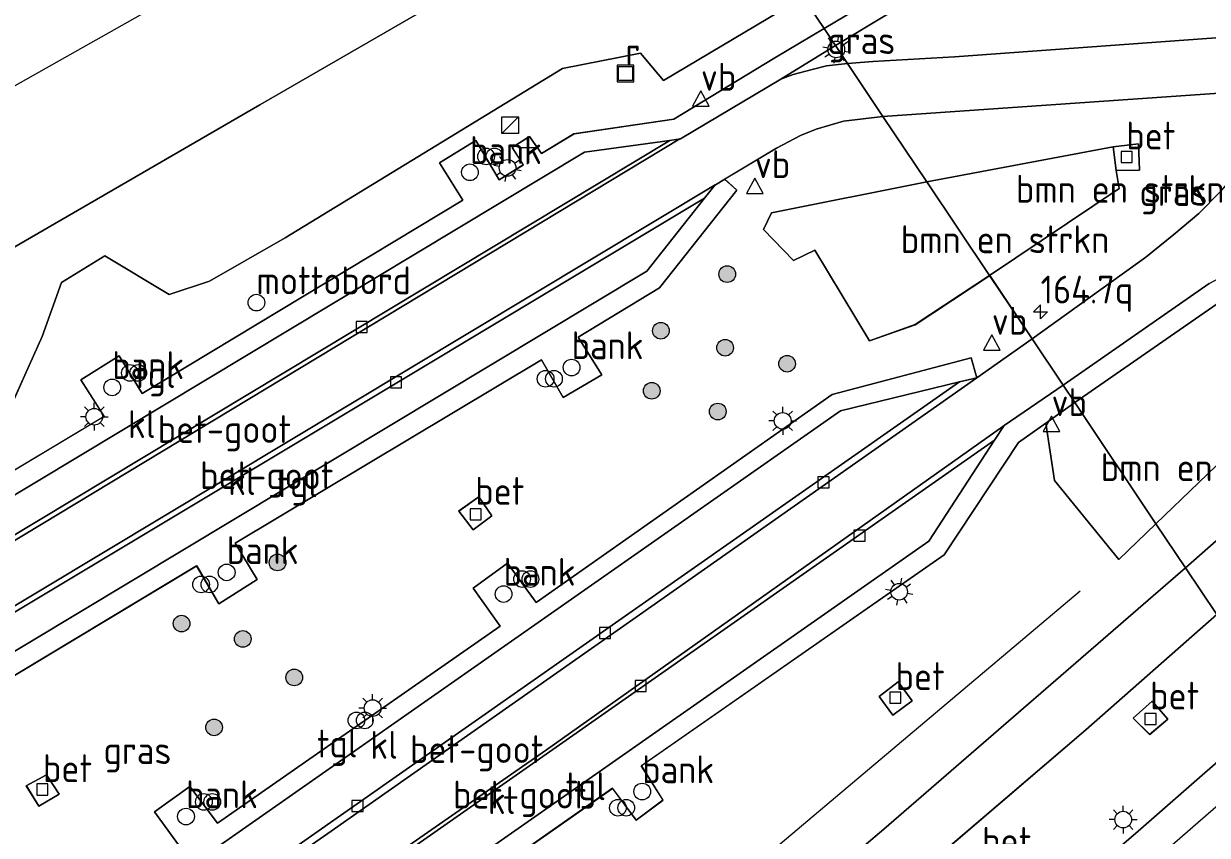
# Model space of a CAD drawing. Extents: x 253736 to 255979, y 477184 to 479215.
# Drawn here: x 255364 to 255470.4, y 478485.2 to 478558.1 of the extents above; entities that cross this region are included whole.
import ezdxf
from ezdxf.enums import TextEntityAlignment as Align

# ---------------------------------------------------------------- set-up
doc = ezdxf.new("R2010")
doc.units = 0
for name, color, linetype, lineweight in [('af-bs-rasterhekwerk', 8, 'hekwerk', 18), ('as-bs-kilometr', 8, 'Continuous', 18), ('bp-b5-bomenstruiken', 8, 'Continuous', 18), ('bp-b5-grasland', 8, 'Continuous', 18), ('bp-bs-bomenrij', 8, 'laanbep', 18), ('bp-bs-boom', 8, 'Continuous', 18), ('mk-bs-streep 0.15', 8, 'Continuous', 18), ('og-bs-hoogtelijn', 8, 'Continuous', 18), ('og-bs-hulpgeometrie', 8, 'Continuous', 18), ('og-bs-inrichtingselement', 8, 'Continuous', 18), ('og-bs-terreinafscheiding', 8, 'Continuous', 18), ('vh-b5-verh_soort', 8, 'Continuous', 18), ('wh-bs-kolk', 8, 'Continuous', 18), ('wh-bs-put', 8, 'Continuous', 18), ('wm-bs-lichtmast', 8, 'Continuous', 18), ('wm-bs-verkeersbord', 8, 'Continuous', 18)]:
    doc.layers.add(name, color=color, linetype=linetype, lineweight=lineweight)
doc.styles.add('rtw_iso', font='isocp.shx')
doc.linetypes.add('hekwerk', pattern='A,7,-1.5,[1,RTW.shx,S=0.75,R=0,X=0,Y=0],-1.5', length=10)
doc.linetypes.add('laanbep', pattern='A,20,-1,[4,RTW.shx,S=0.75,R=0,X=0,Y=0],-1', length=22)

# ---------------------------------------------------------------- blocks, each defined once
blk = doc.blocks.new('verkeersbord')
for p, q in [((0, 0.75), (-0.75, -0.625)), ((0.75, -0.625), (0, 0.75)), ((-0.75, -0.625), (0.75, -0.625))]:
    blk.add_line(p, q)
blk = doc.blocks.new('dtbattr')
at = {"style": 'rtw_iso'}
blk.add_attdef('TAG', (0.59, 0.87), '', height=2.5, dxfattribs=at)
blk = doc.blocks.new('kolk')
blk.add_lwpolyline([(-0.5, -0.5), (0.5, -0.5), (0.5, 0.5), (-0.5, 0.5)], close=True)
blk = doc.blocks.new('dtb')
blk.add_circle((0, 0), 0.75)
blk = doc.blocks.new('put')
for p, q in [((0.75, 0.75), (-0.75, 0.75)), ((-0.75, 0.75), (-0.75, -0.75)), ((0.75, -0.75), (0.75, 0.75)), ((-0.75, -0.75), (0.75, -0.75))]:
    blk.add_line(p, q)
blk.add_lwpolyline([(-0.625, 0.625), (0.625, 0.625), (0.625, -0.625), (-0.625, -0.625)], close=True)
blk = doc.blocks.new('RW1 Buren totaal_ACAD_1_FMEBLOCK227')
at = {"layer": 'bp-b5-grasland'}
for points in [[(82.91, 64.02, 25.45), (69.98, 52.73, 25.41), (51.32, 36.73, 25.38), (38.28, 25.57, 25.36), (13.93, 5.16, 25.31), (-4.77, -10.37, 25.24), (-24.38, -26.36, 25.21), (-44.95, -42.96, 25.15)], [(-52.1, -36.85, 24.86), (-46.86, -32.06, 24.8), (-39.66, -25.89, 24.81), (-25.12, -14.07, 24.86), (5.34, 11.02, 24.91), (41.99, 41.91, 25.05), (65.53, 62.05, 25.01), (77.3, 72.4, 25.1)]]:
    blk.add_polyline3d(points, dxfattribs=at)
blk.add_polyline3d([(71.26, 61.62, 24.99), (72.9, 62.99, 25), (71.47, 64.63, 25), (69.78, 63.1, 24.98)], close=True, dxfattribs=at)
blk = doc.blocks.new('RW1 Buren totaal_ACAD_1_FMEBLOCK235')
at = {"layer": 'bp-b5-grasland'}
blk.add_polyline3d([(-51.12, -11.74, 25.11), (-37.9, -8.22, 25.21), (-14.09, 8.04, 25.25), (-11.89, 5.03, 25.27), (-8.76, 7.3, 25.29), (-10.87, 10.29, 25.23), (14.55, 28.12, 25.28), (16.68, 25.26, 25.27), (19.1, 27.06, 25.27), (17.15, 30.16, 25.25), (44.39, 49.11, 25.27), (51.06, 59.21, 25.19), (53.52, 60.96, 25.16), (54.31, 55.8, 25.2), (60.09, 48.7, 25.16), (63.43, 51.92, 25.15), (66.08, 47.96, 25.13), (38.96, 24.45, 25.12), (0.93, -7.78, 25.03), (-28.87, -32.47, 25.05), (-53.16, -52.27, 24.97)], dxfattribs=at)
blk.add_polyline3d([(41.52, 36, 24.98), (40.24, 37.7, 24.97), (38.53, 36.38, 24.97), (39.78, 34.69, 24.97)], close=True, dxfattribs=at)
blk = doc.blocks.new('dtbattr-r')
at = {"style": 'rtw_iso'}
blk.add_attdef('TAG', text='', height=2.5, dxfattribs=at).set_placement((0, 0), align=Align.MIDDLE_CENTER)
blk = doc.blocks.new('RW1 Buren totaal_ACAD_1_FMEBLOCK247')
at = {"layer": 'bp-b5-grasland'}
blk.add_polyline3d([(-30.13, 2.49, 25.29), (-3.4, 18.56, 25.31), (-1.41, 15.14, 25.31), (2.04, 17.34, 25.35), (0.06, 20.61, 25.3), (27.6, 37.09, 25.31), (29.56, 33.7, 25.31), (33.04, 35.75, 25.29), (30.92, 39.12, 25.27), (38.22, 43.56, 25.25), (45.18, 52.34, 25.24), (44.08, 53.33, 25.22), (48.74, 56.11, 25.16), (50.91, 57.27, 25.17), (52.32, 57.83, 25.15), (54.78, 58.56, 25.14), (58.32, 58.98, 25.13), (62.26, 53.09, 24.87), (48.31, 50.31, 25.09), (47.58, 48.82, 25.1), (50.27, 46.03, 25), (52.18, 46.95, 24.95), (57.11, 38.79, 25.15), (61.22, 40.25, 25.13), (67.92, 44.66, 24.97), (71.73, 38.97, 25.03), (66.77, 35.48, 25.09), (66.26, 37.27, 25.19), (53.76, 33.97, 25.24), (27.13, 15.28, 25.26), (24.56, 18.8, 25.25), (21.46, 16.54, 25.27), (23.9, 13.15, 25.27), (-1.53, -4.58, 25.28), (-4.01, -1.28, 25.3), (-7.18, -3.55, 25.3), (-4.79, -6.86, 25.29)], dxfattribs=at)
for points in [[(20.16, 23.49, 24.93), (21.45, 21.81, 24.96), (23.14, 23.06, 24.97), (21.97, 24.78, 24.94)], [(-18.72, -1.21, 24.98), (-17.61, -3.05, 24.95), (-15.76, -1.98, 24.94), (-16.91, -0.22, 24.95)]]:
    blk.add_polyline3d(points, close=True, dxfattribs=at)
blk = doc.blocks.new('RW1 Buren totaal_ACAD_1_FMEBLOCK252')
at = {"layer": 'bp-b5-grasland'}
blk.add_polyline3d([(56.49, 109.83, 25.17), (59.59, 116.8, 24.89), (61.34, 121.66, 24.52), (65.23, 124.04, 24.51), (71, 120.58, 24.93), (74.65, 121.76, 24.95), (81.43, 125.67, 24.94), (106.37, 140.88, 24.89), (113.41, 142.27, 25.07), (115.48, 139.8, 25.29), (128.03, 147.3, 25.17), (129.91, 144.48, 25.24), (125.49, 141.85, 25.27), (116.41, 136.32, 25.27), (107.42, 135.01, 25.26), (104.49, 133.24, 25.25), (103.42, 134.78, 25.25), (101.86, 133.78, 25.23), (102.86, 132.23, 25.24), (100.7, 130.89, 25.22), (98.59, 134.4, 25.17), (95.32, 132.4, 25.16), (97.42, 129.05, 25.25), (68.58, 111.66, 25.29), (66.51, 115.05, 25.33), (63.07, 112.88, 25.3), (65.16, 109.61, 25.27), (38.35, 93.55, 25.28)], dxfattribs=at)
blk = doc.blocks.new('prullenbak')
for centre in [(-0.375, 0), (0.375, 0)]:
    blk.add_circle(centre, 0.75)
blk = doc.blocks.new('boom')
blk.add_hatch(color=256).paths.add_polyline_path([(-0.75, 0, 1), (0.75, 0, 1)])
blk.add_circle((0, 0), 0.75)
blk = doc.blocks.new('telefooncel')
for p, q in [((-0.75, 0.5), (0.75, 0.5)), ((0, 0.5), (0, -1))]:
    blk.add_line(p, q)
blk = doc.blocks.new('kast')
blk.add_line((-0.75, -0.75), (0.75, 0.75))
blk.add_lwpolyline([(-0.75, 0.75), (0.75, 0.75), (0.75, -0.75), (-0.75, -0.75)], close=True)
blk = doc.blocks.new('lantaarnpaal')
for p, q in [((0, 0.75), (0, 1.25)), ((-0.75, 0), (-1.25, 0)), ((-0.88, 0.88), (-0.53, 0.53)), ((0.53, 0.53), (0.88, 0.88)), ((0.75, 0), (1.25, 0)), ((-0.53, -0.53), (-0.88, -0.88)), ((0, -0.75), (0, -1.25)), ((0.53, -0.53), (0.88, -0.88))]:
    blk.add_line(p, q)
blk.add_circle((0, 0), 0.75)
blk = doc.blocks.new('hecto')
for p, q in [((0, 0.625), (-0.625, 0)), ((0, -0.625), (0, 0.625)), ((-0.625, 0), (0.625, 0)), ((0.625, 0), (0, -0.625))]:
    blk.add_line(p, q)
blk = doc.blocks.new('Deel_d28hz')
at = {"layer": 'bp-b5-bomenstruiken'}
for points in [[(255500.986, 478544.752, 24.935), (255500.127, 478545.686, 24.914), (255498.461, 478544.144, 24.968), (255499.12, 478543.445, 24.986), (255496.977, 478541.281, 25.076), (255475.036, 478522.193, 25.1), (255474.136, 478523.243, 25.088), (255472.4, 478521.909, 25.067), (255473.517, 478520.61, 25.148), (255465.802, 478513.174, 25.149), (255458.504, 478524.065, 25.176), (255472.384, 478533.682, 25.205), (255494.48, 478545.404, 25.238), (255502.946, 478551.472, 25.112), (255505.262, 478549.655, 25.043)], [(255462.217, 478544.945, 24.974), (255462.497, 478543.325, 24.92), (255450.853, 478535.481, 24.966), (255445.202, 478543.913, 24.873), (255461.95, 478547.067, 24.986)], [(255450.853, 478535.481, 24.966), (255444.154, 478531.077, 25.134), (255440.047, 478529.612, 25.152), (255435.116, 478537.77, 24.951), (255433.206, 478536.848, 24.999), (255430.521, 478539.64, 25.098), (255431.244, 478541.131, 25.095), (255445.202, 478543.913, 24.873)], [(255465.802, 478513.174, 25.149), (255462.469, 478509.958, 25.155), (255456.681, 478517.059, 25.197), (255455.899, 478522.217, 25.158), (255458.504, 478524.065, 25.176)]]:
    blk.add_polyline3d(points, close=True, dxfattribs=at)
at = {"layer": 'bp-b5-grasland'}
for points in [[(255438.07, 478554.556, 25.17), (255436.18, 478554.361, 25.173), (255434.886, 478554.027, 25.173), (255433.188, 478553.578, 25.176), (255432.061, 478553.148, 25.158), (255436.981, 478556.181, 25.212)], [(255454.668, 478529.788, 25.029), (255450.853, 478535.481, 24.966), (255462.497, 478543.325, 24.92), (255462.217, 478544.945, 24.974), (255464.335, 478544.958, 24.971), (255464.233, 478547.346, 24.992), (255461.95, 478547.067, 24.986), (255445.202, 478543.913, 24.873), (255441.254, 478549.804, 25.134), (255476.267, 478552.218, 25.148), (255476.874, 478552.14, 25.151), (255477.137, 478551.872, 25.154), (255477.343, 478551.508, 25.157), (255477.359, 478551.111, 25.16), (255477.262, 478550.735, 25.157), (255476.968, 478550.15, 25.151), (255473.387, 478545.212, 25.145), (255471.582, 478543.002, 25.136), (255469.67, 478541.058, 25.106), (255467.406, 478539.167, 25.091), (255464.904, 478537.14, 25.118)]]:
    blk.add_polyline3d(points, close=True, dxfattribs=at)
blk.add_polyline3d([(255493.297, 478531.06, 25.118), (255468.455, 478509.215, 25.127), (255465.802, 478513.174, 25.149), (255473.517, 478520.61, 25.148)], dxfattribs=at)
at = {"layer": 'bp-bs-bomenrij'}
blk.add_polyline3d([(255384.56, 478444.359, 25.005), (255459, 478507.149, 25.104)], dxfattribs=at)
at = {"layer": 'mk-bs-streep 0.15'}
blk.add_polyline3d([(255478.579, 478494.109, 25.542), (255465.88, 478483.069, 25.504), (255447.589, 478467.295, 25.462), (255433.979, 478455.685, 25.425), (255409.848, 478435.43, 25.399), (255391.326, 478420.096, 25.363), (255369.724, 478402.381, 25.286), (255351.238, 478387.507, 25.226), (255331.235, 478371.531, 25.19), (255313.336, 478357.421, 25.168), (255301.321, 478348.014, 25.102), (255283.91, 478334.68, 25.079), (255266.865, 478321.69, 25.037), (255246.203, 478306.085, 24.98), (255233.125, 478296.353, 24.964)], dxfattribs=at)
at = {"layer": 'og-bs-terreinafscheiding'}
for points in [[(255307.213, 478482.916, 25.155), (255310.037, 478485.505, 25.11), (255312.774, 478487.409, 25.083), (255316.938, 478490.232, 25.062), (255321.498, 478492.954, 25.071), (255325.391, 478500.934, 25.062), (255339.456, 478509.668, 25.206), (255354.602, 478518.453, 25.143), (255362.535, 478523.05, 25.167), (255365.638, 478530.022, 24.888), (255367.387, 478534.874, 24.522), (255371.282, 478537.261, 24.513), (255377.05, 478533.798, 24.93), (255380.698, 478534.977, 24.954), (255387.482, 478538.891, 24.939), (255412.424, 478554.098, 24.888), (255419.459, 478555.487, 25.074), (255421.533, 478553.016, 25.287), (255434.077, 478560.515, 25.167)], [(255329.867, 478491.574, 25.107), (255328.45, 478492.574, 25.167), (255333.426, 478499.973, 25.254), (255341.024, 478504.646, 25.275), (255339.135, 478507.889, 25.305), (255342.378, 478509.954, 25.326), (255344.403, 478506.768, 25.284), (255371.207, 478522.831, 25.275), (255369.116, 478526.097, 25.302), (255372.564, 478528.266, 25.332), (255374.626, 478524.883, 25.287), (255403.467, 478542.265, 25.251), (255401.367, 478545.615, 25.155), (255404.639, 478547.622, 25.173), (255406.75, 478544.105, 25.224), (255408.914, 478545.452, 25.236), (255407.907, 478547, 25.227), (255409.475, 478547.998, 25.254), (255410.537, 478546.46, 25.245), (255413.475, 478548.233, 25.263), (255422.462, 478549.543, 25.272), (255431.535, 478555.068, 25.269), (255435.961, 478557.703, 25.239)], [(255432.061, 478553.148, 25.158), (255436.981, 478556.181, 25.212)], [(255457.456, 478525.628, 25.092), (255470.582, 478534.764, 25.142)], [(255493.297, 478531.06, 25.118), (255468.455, 478509.215, 25.127)], [(255307.047, 478473.266, 25.152), (255308.043, 478475.325, 25.152), (255309.523, 478477.716, 25.161), (255311.167, 478479.597, 25.146), (255313.588, 478481.606, 25.128), (255315.891, 478483.165, 25.119), (255329.867, 478491.574, 25.107), (255423.002, 478547.769, 25.173), (255423.041, 478547.792, 25.146), (255432.061, 478553.148, 25.158), (255433.188, 478553.578, 25.176), (255434.886, 478554.027, 25.173), (255436.18, 478554.361, 25.173), (255438.07, 478554.556, 25.17)], [(255458.504, 478524.065, 25.176), (255472.384, 478533.682, 25.205), (255494.48, 478545.404, 25.238), (255500.803, 478553.857, 25.19)], [(255441.254, 478549.804, 25.134), (255476.267, 478552.218, 25.148), (255476.874, 478552.14, 25.151), (255477.137, 478551.872, 25.154), (255477.343, 478551.508, 25.157), (255477.359, 478551.111, 25.16), (255477.262, 478550.735, 25.157), (255476.968, 478550.15, 25.151), (255473.387, 478545.212, 25.145), (255471.582, 478543.002, 25.136), (255469.67, 478541.058, 25.106), (255467.406, 478539.167, 25.091), (255464.904, 478537.14, 25.118), (255454.668, 478529.788, 25.029)], [(255441.254, 478549.804, 25.134), (255437.722, 478549.378, 25.14), (255435.261, 478548.651, 25.146), (255433.846, 478548.091, 25.17), (255431.674, 478546.93, 25.158), (255427.022, 478544.149, 25.224), (255426.182, 478543.647, 25.116), (255426.165, 478543.637, 25.116), (255332.565, 478487.403, 25.014)], [(255348.453, 478455.519, 24.969), (255372.239, 478472.039, 25.041), (255391.331, 478485.328, 25.044), (255419.055, 478504.764, 25.011), (255449.703, 478526.3, 25.092), (255454.668, 478529.788, 25.029)], [(255423.041, 478547.792, 25.146), (255422.076, 478547.646, 25.137), (255414.425, 478546.597, 25.149), (255334.845, 478498.738, 25.116), (255330.562, 478492.575, 25.071), (255329.867, 478491.574, 25.107)], [(255422.076, 478547.646, 25.137), (255330.562, 478492.575, 25.071)], [(255461.95, 478547.067, 24.986), (255445.202, 478543.913, 24.873)], [(255464.335, 478544.958, 24.971), (255464.233, 478547.346, 24.992), (255461.95, 478547.067, 24.986), (255462.217, 478544.945, 24.974), (255464.335, 478544.958, 24.971)], [(255450.853, 478535.481, 24.966), (255462.497, 478543.325, 24.92), (255462.217, 478544.945, 24.974)], [(255331.216, 478486.588, 25.095), (255331.393, 478485.446, 25.107), (255341.67, 478486.669, 25.215), (255349.298, 478491.226, 25.263), (255351.35, 478487.858, 25.26), (255354.844, 478489.982, 25.29), (255352.805, 478493.316, 25.287), (255379.533, 478509.386, 25.305), (255381.53, 478505.963, 25.314), (255384.979, 478508.158, 25.35), (255382.993, 478511.433, 25.302), (255410.534, 478527.916, 25.308), (255412.497, 478524.519, 25.308), (255415.982, 478526.571, 25.287), (255413.856, 478529.947, 25.266), (255421.158, 478534.387, 25.254), (255428.122, 478543.158, 25.236), (255427.022, 478544.149, 25.224)], [(255426.165, 478543.637, 25.116), (255425.218, 478542.441, 25.092), (255420.034, 478535.893, 25.17), (255341.276, 478488.56, 25.119), (255333.699, 478487.554, 25.032), (255332.565, 478487.403, 25.014)], [(255445.202, 478543.913, 24.873), (255431.244, 478541.131, 25.095), (255430.521, 478539.64, 25.098), (255433.206, 478536.848, 24.999), (255435.116, 478537.77, 24.951), (255440.047, 478529.612, 25.152), (255444.154, 478531.077, 25.134), (255450.853, 478535.481, 24.966)], [(255333.699, 478487.554, 25.032), (255425.218, 478542.441, 25.092)], [(255449.703, 478526.3, 25.092), (255449.201, 478528.092, 25.188), (255436.697, 478524.793, 25.239), (255410.068, 478506.101, 25.257), (255407.498, 478509.624, 25.251), (255404.399, 478507.367, 25.275), (255406.84, 478503.97, 25.272), (255381.408, 478486.243, 25.278), (255378.929, 478489.542, 25.302), (255375.754, 478487.277, 25.296), (255378.152, 478483.958, 25.29), (255354.687, 478467.664, 25.242), (255346.424, 478455.788, 25.155), (255347.288, 478454.744, 25.026)], [(255348.453, 478455.519, 24.969), (255349.195, 478456.618, 24.972), (255355.53, 478466.004, 24.993), (255437.433, 478523.333, 25.092), (255448.133, 478525.92, 25.065), (255449.703, 478526.3, 25.092)], [(255457.456, 478525.628, 25.092), (255452.16, 478522.001, 25.101), (255452.034, 478521.914, 25.074), (255410.993, 478492.855, 25.05), (255351.638, 478451.619, 24.939)], [(255349.219, 478408.985, 24.969), (255373.51, 478428.782, 25.05), (255403.304, 478453.474, 25.035), (255441.338, 478485.701, 25.122), (255468.455, 478509.215, 25.127)], [(255448.133, 478525.92, 25.065), (255349.195, 478456.618, 24.972)], [(255458.504, 478524.065, 25.176), (255455.899, 478522.217, 25.158), (255453.439, 478520.471, 25.194), (255446.767, 478510.371, 25.269), (255419.529, 478491.416, 25.248), (255421.471, 478488.314, 25.272), (255419.055, 478486.516, 25.275), (255416.922, 478489.379, 25.284), (255391.507, 478471.548, 25.233), (255393.615, 478468.559, 25.29), (255390.488, 478466.286, 25.272), (255388.281, 478469.299, 25.251), (255364.477, 478453.036, 25.212), (255351.252, 478449.518, 25.11), (255350.62, 478450.472, 24.987), (255350.418, 478450.777, 24.987)], [(255452.16, 478522.001, 25.101), (255451.301, 478520.685, 25.056), (255445.371, 478511.599, 25.206), (255363.632, 478454.412, 25.098), (255353.099, 478451.959, 24.978), (255351.638, 478451.619, 24.939)], [(255455.899, 478522.217, 25.158), (255456.681, 478517.059, 25.197), (255462.469, 478509.958, 25.155), (255465.802, 478513.174, 25.149)], [(255353.099, 478451.959, 24.978), (255451.301, 478520.685, 25.056)], [(255465.802, 478513.174, 25.149), (255473.517, 478520.61, 25.148)], [(255403.099, 478514.315, 24.93), (255404.392, 478512.632, 24.957), (255406.076, 478513.879, 24.972), (255404.908, 478515.599, 24.939), (255403.099, 478514.315, 24.93)], [(255471.281, 478504.998, 25.098), (255459.516, 478494.649, 25.008), (255435.977, 478474.515, 25.047), (255399.32, 478443.625, 24.912), (255368.869, 478418.527, 24.864), (255354.325, 478406.715, 24.807), (255347.121, 478400.537, 24.804), (255341.889, 478395.75, 24.861), (255338.939, 478392.799, 24.855), (255336.183, 478389.977, 24.879), (255333.549, 478387.141, 24.882), (255331.824, 478385.32, 24.972)], [(255443.892, 478497.252, 24.975), (255442.612, 478498.961, 24.966), (255440.909, 478497.641, 24.969), (255442.152, 478495.948, 24.969), (255443.892, 478497.252, 24.975)], [(255476.892, 478496.626, 25.446), (255463.963, 478485.329, 25.409), (255445.301, 478469.327, 25.383), (255432.26, 478458.176, 25.361), (255407.913, 478437.765, 25.313), (255389.214, 478422.235, 25.243), (255369.6, 478406.245, 25.213), (255349.031, 478389.64, 25.151), (255334.801, 478378.314, 25.131), (255334.033, 478377.703, 25.129), (255329.584, 478374.162, 25.123), (255313.642, 478361.67, 25.071), (255311.41, 478360.205, 25.069), (255311.077, 478360.711, 25.047), (255316.815, 478366.772, 24.995), (255322.189, 478372.968, 24.964), (255327.65, 478379.805, 24.959), (255331.824, 478385.32, 24.972)], [(255465.242, 478494.226, 24.99), (255466.888, 478495.593, 25.002), (255465.459, 478497.229, 25.005), (255463.763, 478495.702, 24.984), (255465.242, 478494.226, 24.99)], [(255364.215, 478489.615, 24.975), (255365.33, 478487.769, 24.948), (255367.173, 478488.841, 24.936), (255366.028, 478490.605, 24.954), (255364.215, 478489.615, 24.975)]]:
    blk.add_polyline3d(points, dxfattribs=at)
at = {"layer": 'vh-b5-verh_soort'}
for points in [[(255344.403, 478506.768, 25.284), (255371.207, 478522.831, 25.275), (255369.116, 478526.097, 25.302), (255372.564, 478528.266, 25.332), (255374.626, 478524.883, 25.287), (255403.467, 478542.265, 25.251), (255401.367, 478545.615, 25.155), (255404.639, 478547.622, 25.173), (255406.75, 478544.105, 25.224), (255408.914, 478545.452, 25.236), (255407.907, 478547, 25.227), (255409.475, 478547.998, 25.254), (255410.537, 478546.46, 25.245), (255413.475, 478548.233, 25.263), (255422.462, 478549.543, 25.272), (255431.535, 478555.068, 25.269), (255435.961, 478557.703, 25.239), (255436.981, 478556.181, 25.212), (255432.061, 478553.148, 25.158), (255423.041, 478547.792, 25.146), (255422.076, 478547.646, 25.137), (255414.425, 478546.597, 25.149), (255334.845, 478498.738, 25.116)], [(255348.453, 478455.519, 24.969), (255372.239, 478472.039, 25.041), (255391.331, 478485.328, 25.044), (255419.055, 478504.764, 25.011), (255449.703, 478526.3, 25.092), (255454.668, 478529.788, 25.029), (255457.456, 478525.628, 25.092), (255452.16, 478522.001, 25.101), (255452.034, 478521.914, 25.074), (255410.993, 478492.855, 25.05), (255351.638, 478451.619, 24.939)], [(255349.219, 478408.985, 24.969), (255373.51, 478428.782, 25.05), (255403.304, 478453.474, 25.035), (255441.338, 478485.701, 25.122), (255468.455, 478509.215, 25.127), (255471.281, 478504.998, 25.098), (255459.516, 478494.649, 25.008), (255435.977, 478474.515, 25.047), (255399.32, 478443.625, 24.912), (255368.869, 478418.527, 24.864), (255354.325, 478406.715, 24.807)], [(255329.867, 478491.574, 25.107), (255423.002, 478547.769, 25.173), (255423.041, 478547.792, 25.146), (255432.061, 478553.148, 25.158), (255433.188, 478553.578, 25.176), (255434.886, 478554.027, 25.173), (255436.18, 478554.361, 25.173), (255438.07, 478554.556, 25.17), (255441.254, 478549.804, 25.134), (255437.722, 478549.378, 25.14), (255435.261, 478548.651, 25.146), (255433.846, 478548.091, 25.17), (255431.674, 478546.93, 25.158), (255427.022, 478544.149, 25.224), (255426.182, 478543.647, 25.116), (255426.165, 478543.637, 25.116), (255332.565, 478487.403, 25.014)], [(255341.276, 478488.56, 25.119), (255420.034, 478535.893, 25.17), (255425.218, 478542.441, 25.092), (255426.165, 478543.637, 25.116), (255426.182, 478543.647, 25.116), (255427.022, 478544.149, 25.224), (255428.122, 478543.158, 25.236), (255421.158, 478534.387, 25.254), (255413.856, 478529.947, 25.266), (255415.982, 478526.571, 25.287), (255412.497, 478524.519, 25.308), (255410.534, 478527.916, 25.308), (255382.993, 478511.433, 25.302), (255384.979, 478508.158, 25.35), (255381.53, 478505.963, 25.314), (255379.533, 478509.386, 25.305), (255352.805, 478493.316, 25.287)], [(255349.031, 478389.64, 25.151), (255369.6, 478406.245, 25.213), (255389.214, 478422.235, 25.243), (255407.913, 478437.765, 25.313), (255432.26, 478458.176, 25.361), (255445.301, 478469.327, 25.383), (255463.963, 478485.329, 25.409), (255476.892, 478496.626, 25.446), (255478.579, 478494.109, 25.542), (255480.533, 478491.193, 25.662), (255482.484, 478488.281, 25.759), (255482.91, 478487.644, 25.772), (255469.547, 478475.999, 25.729), (255451.977, 478460.928, 25.693), (255432.978, 478444.691, 25.646), (255414.811, 478429.52, 25.596), (255393.459, 478411.805, 25.549), (255374.986, 478396.696, 25.491)]]:
    blk.add_polyline3d(points, dxfattribs=at)
for points in [[(255494.48, 478545.404, 25.238), (255472.384, 478533.682, 25.205), (255458.504, 478524.065, 25.176), (255457.456, 478525.628, 25.092), (255470.582, 478534.764, 25.142), (255493.194, 478546.727, 25.22), (255498.532, 478553.838, 25.199), (255500.803, 478553.857, 25.19)], [(255329.867, 478491.574, 25.107), (255330.562, 478492.575, 25.071), (255422.076, 478547.646, 25.137), (255423.041, 478547.792, 25.146), (255423.002, 478547.769, 25.173)], [(255330.562, 478492.575, 25.071), (255334.845, 478498.738, 25.116), (255414.425, 478546.597, 25.149), (255422.076, 478547.646, 25.137)], [(255464.335, 478544.958, 24.971), (255462.217, 478544.945, 24.974), (255461.95, 478547.067, 24.986), (255464.233, 478547.346, 24.992)], [(255425.218, 478542.441, 25.092), (255333.699, 478487.554, 25.032), (255332.565, 478487.403, 25.014), (255426.165, 478543.637, 25.116)], [(255333.699, 478487.554, 25.032), (255425.218, 478542.441, 25.092), (255420.034, 478535.893, 25.17), (255341.276, 478488.56, 25.119)], [(255449.703, 478526.3, 25.092), (255448.133, 478525.92, 25.065), (255437.433, 478523.333, 25.092), (255355.53, 478466.004, 24.993), (255349.195, 478456.618, 24.972), (255348.453, 478455.519, 24.969), (255347.308, 478454.759, 25.047), (255347.288, 478454.744, 25.026), (255346.424, 478455.788, 25.155), (255354.687, 478467.664, 25.242), (255378.152, 478483.958, 25.29), (255375.754, 478487.277, 25.296), (255378.929, 478489.542, 25.302), (255381.408, 478486.243, 25.278), (255406.84, 478503.97, 25.272), (255404.399, 478507.367, 25.275), (255407.498, 478509.624, 25.251), (255410.068, 478506.101, 25.257), (255436.697, 478524.793, 25.239), (255449.201, 478528.092, 25.188)], [(255348.453, 478455.519, 24.969), (255349.195, 478456.618, 24.972), (255448.133, 478525.92, 25.065), (255449.703, 478526.3, 25.092), (255419.055, 478504.764, 25.011), (255391.331, 478485.328, 25.044), (255372.239, 478472.039, 25.041)], [(255349.195, 478456.618, 24.972), (255355.53, 478466.004, 24.993), (255437.433, 478523.333, 25.092), (255448.133, 478525.92, 25.065)], [(255458.504, 478524.065, 25.176), (255455.899, 478522.217, 25.158), (255453.439, 478520.471, 25.194), (255446.767, 478510.371, 25.269), (255419.529, 478491.416, 25.248), (255421.471, 478488.314, 25.272), (255419.055, 478486.516, 25.275), (255416.922, 478489.379, 25.284), (255391.507, 478471.548, 25.233), (255393.615, 478468.559, 25.29), (255390.488, 478466.286, 25.272), (255388.281, 478469.299, 25.251), (255364.477, 478453.036, 25.212), (255351.252, 478449.518, 25.11), (255350.62, 478450.472, 24.987), (255350.418, 478450.777, 24.987), (255351.515, 478451.534, 24.972), (255351.638, 478451.619, 24.939), (255353.099, 478451.959, 24.978), (255363.632, 478454.412, 25.098), (255445.371, 478511.599, 25.206), (255451.301, 478520.685, 25.056), (255452.16, 478522.001, 25.101), (255457.456, 478525.628, 25.092)], [(255451.301, 478520.685, 25.056), (255353.099, 478451.959, 24.978), (255351.638, 478451.619, 24.939), (255410.993, 478492.855, 25.05), (255452.034, 478521.914, 25.074), (255452.16, 478522.001, 25.101)], [(255353.099, 478451.959, 24.978), (255451.301, 478520.685, 25.056), (255445.371, 478511.599, 25.206), (255363.632, 478454.412, 25.098)], [(255403.099, 478514.315, 24.93), (255404.908, 478515.599, 24.939), (255406.076, 478513.879, 24.972), (255404.392, 478512.632, 24.957)], [(255443.892, 478497.252, 24.975), (255442.152, 478495.948, 24.969), (255440.909, 478497.641, 24.969), (255442.612, 478498.961, 24.966)], [(255465.242, 478494.226, 24.99), (255463.763, 478495.702, 24.984), (255465.459, 478497.229, 25.005), (255466.888, 478495.593, 25.002)], [(255364.215, 478489.615, 24.975), (255366.028, 478490.605, 24.954), (255367.173, 478488.841, 24.936), (255365.33, 478487.769, 24.948)]]:
    blk.add_polyline3d(points, close=True, dxfattribs=at)
at = {"layer": 'as-bs-kilometr'}
ref = blk.add_blockref('dtbattr', (255455.431, 478532.227, 24.987), dxfattribs=at)
ref.add_attrib('TAG', '164.7q', dxfattribs={"layer": '0', "height": 2.5, "style": 'rtw_iso'}).set_placement((255455.431, 478532.227, 24.987), align=Align.BOTTOM_LEFT)
blk.add_blockref('hecto', (255455.431, 478532.227, 24.987), dxfattribs=at)
at = {"layer": 'bp-b5-bomenstruiken'}
ref = blk.add_blockref('dtbattr-r', (255453.210938, 478541.28125, 24.948833), dxfattribs=at)
ref.add_attrib('TAG', 'bmn en strkn', dxfattribs={"layer": '0', "height": 2.5, "style": 'rtw_iso'}).set_placement((255453.210938, 478541.28125, 24.948833), align=Align.BOTTOM_LEFT)
ref = blk.add_blockref('dtbattr-r', (255442.859375, 478536.75, 25.026), dxfattribs=at)
ref.add_attrib('TAG', 'bmn en strkn', dxfattribs={"layer": '0', "height": 2.5, "style": 'rtw_iso'}).set_placement((255442.859375, 478536.75, 25.026), align=Align.BOTTOM_LEFT)
ref = blk.add_blockref('dtbattr-r', (255460.84375, 478516.25, 25.164), dxfattribs=at)
ref.add_attrib('TAG', 'bmn en strkn', dxfattribs={"layer": '0', "height": 2.5, "style": 'rtw_iso'}).set_placement((255460.84375, 478516.25, 25.164), align=Align.BOTTOM_LEFT)
at = {"layer": 'bp-b5-grasland'}
for name, p in [('RW1 Buren totaal_ACAD_1_FMEBLOCK252', (255306.05, 478413.2185)), ('RW1 Buren totaal_ACAD_1_FMEBLOCK247', (255382.9375, 478490.822)), ('RW1 Buren totaal_ACAD_1_FMEBLOCK235', (255402.3755, 478461.256)), ('RW1 Buren totaal_ACAD_1_FMEBLOCK227', (255393.9845, 478432.6015))]:
    blk.add_blockref(name, p, dxfattribs=at)
ref = blk.add_blockref('dtbattr-r', (255436.257812, 478554.65625, 25.176), dxfattribs=at)
ref.add_attrib('TAG', 'gras', dxfattribs={"layer": '0', "height": 2.5, "style": 'rtw_iso'}).set_placement((255436.257812, 478554.65625, 25.176), align=Align.BOTTOM_LEFT)
ref = blk.add_blockref('dtbattr-r', (255464.328125, 478541, 25.070364), dxfattribs=at)
ref.add_attrib('TAG', 'gras', dxfattribs={"layer": '0', "height": 2.5, "style": 'rtw_iso'}).set_placement((255464.328125, 478541, 25.070364), align=Align.BOTTOM_LEFT)
ref = blk.add_blockref('dtbattr-r', (255371.15625, 478490.8125, 25.088049), dxfattribs=at)
ref.add_attrib('TAG', 'gras', dxfattribs={"layer": '0', "height": 2.5, "style": 'rtw_iso'}).set_placement((255371.15625, 478490.8125, 25.088049), align=Align.BOTTOM_LEFT)
at = {"layer": 'bp-bs-boom'}
for p in [(255427.246, 478535.615, 25.089), (255421.284, 478530.528, 25.125), (255427.062, 478529, 24.978), (255432.629, 478527.561, 24.996), (255420.457, 478525.124, 25.101), (255426.401, 478523.261, 25.029), (255386.808, 478509.689, 25.338), (255378.181, 478504.192, 25.323), (255383.686, 478502.812, 25.155), (255388.315, 478499.35, 25.11), (255381.099, 478494.859, 25.167)]:
    blk.add_blockref('boom', p, dxfattribs=at)
at = {"layer": 'og-bs-inrichtingselement'}
for name, p in [('kast', (255407.736, 478549.022, 26.328)), ('prullenbak', (255405.933, 478546.2, 26.091)), ('telefooncel', (255409.25, 478546.518, 27.699)), ('dtb', (255404.113, 478544.771, 25.974)), ('dtb', (255384.909, 478533.052, 25.233)), ('prullenbak', (255373.912, 478526.73, 26.19)), ('dtb', (255413.255, 478527.218, 26.133)), ('dtb', (255371.94, 478525.433, 26.133)), ('prullenbak', (255411.296, 478526.203, 26.334)), ('dtb', (255382.233, 478508.798, 26.16)), ('prullenbak', (255380.302, 478507.714, 26.37)), ('prullenbak', (255409.181, 478508.2, 26.286)), ('dtb', (255407.141, 478506.851, 26.031)), ('prullenbak', (255394.279, 478495.488, 26.313)), ('prullenbak', (255380.561, 478488.159, 26.031)), ('dtb', (255419.603, 478489.09, 26.166)), ('prullenbak', (255417.799, 478487.636, 26.424)), ('dtb', (255378.576, 478486.841, 26.112))]:
    blk.add_blockref(name, p, dxfattribs=at)
ref = blk.add_blockref('dtbattr', (255404.113, 478544.771, 25.974), dxfattribs=at)
ref.add_attrib('TAG', 'bank', dxfattribs={"layer": '0', "height": 2.5, "style": 'rtw_iso'}).set_placement((255404.113, 478544.771, 25.974), align=Align.BOTTOM_LEFT)
ref = blk.add_blockref('dtbattr', (255384.909, 478533.052, 25.233), dxfattribs=at)
ref.add_attrib('TAG', 'mottobord', dxfattribs={"layer": '0', "height": 2.5, "style": 'rtw_iso'}).set_placement((255384.909, 478533.052, 25.233), align=Align.BOTTOM_LEFT)
ref = blk.add_blockref('dtbattr', (255413.255, 478527.218, 26.133), dxfattribs=at)
ref.add_attrib('TAG', 'bank', dxfattribs={"layer": '0', "height": 2.5, "style": 'rtw_iso'}).set_placement((255413.255, 478527.218, 26.133), align=Align.BOTTOM_LEFT)
ref = blk.add_blockref('dtbattr', (255371.94, 478525.433, 26.133), dxfattribs=at)
ref.add_attrib('TAG', 'bank', dxfattribs={"layer": '0', "height": 2.5, "style": 'rtw_iso'}).set_placement((255371.94, 478525.433, 26.133), align=Align.BOTTOM_LEFT)
ref = blk.add_blockref('dtbattr', (255382.233, 478508.798, 26.16), dxfattribs=at)
ref.add_attrib('TAG', 'bank', dxfattribs={"layer": '0', "height": 2.5, "style": 'rtw_iso'}).set_placement((255382.233, 478508.798, 26.16), align=Align.BOTTOM_LEFT)
ref = blk.add_blockref('dtbattr', (255407.141, 478506.851, 26.031), dxfattribs=at)
ref.add_attrib('TAG', 'bank', dxfattribs={"layer": '0', "height": 2.5, "style": 'rtw_iso'}).set_placement((255407.141, 478506.851, 26.031), align=Align.BOTTOM_LEFT)
ref = blk.add_blockref('dtbattr', (255419.603, 478489.09, 26.166), dxfattribs=at)
ref.add_attrib('TAG', 'bank', dxfattribs={"layer": '0', "height": 2.5, "style": 'rtw_iso'}).set_placement((255419.603, 478489.09, 26.166), align=Align.BOTTOM_LEFT)
ref = blk.add_blockref('dtbattr', (255378.576, 478486.841, 26.112), dxfattribs=at)
ref.add_attrib('TAG', 'bank', dxfattribs={"layer": '0', "height": 2.5, "style": 'rtw_iso'}).set_placement((255378.576, 478486.841, 26.112), align=Align.BOTTOM_LEFT)
at = {"layer": 'vh-b5-verh_soort'}
ref = blk.add_blockref('dtbattr-r', (255463.140625, 478546.078125, 24.9788), dxfattribs=at)
ref.add_attrib('TAG', 'bet', dxfattribs={"layer": '0', "height": 2.5, "style": 'rtw_iso'}).set_placement((255463.140625, 478546.078125, 24.9788), align=Align.BOTTOM_LEFT)
ref = blk.add_blockref('dtbattr-r', (255373.976562, 478524.625, 25.223323), dxfattribs=at)
ref.add_attrib('TAG', 'tgl', dxfattribs={"layer": '0', "height": 2.5, "style": 'rtw_iso'}).set_placement((255373.976562, 478524.625, 25.223323), align=Align.BOTTOM_LEFT)
ref = blk.add_blockref('dtbattr-r', (255373.351562, 478520.125, 25.1088), dxfattribs=at)
ref.add_attrib('TAG', 'kl', dxfattribs={"layer": '0', "height": 2.5, "style": 'rtw_iso'}).set_placement((255373.351562, 478520.125, 25.1088), align=Align.BOTTOM_LEFT)
ref = blk.add_blockref('dtbattr-r', (255376.03125, 478519.6875, 25.1235), dxfattribs=at)
ref.add_attrib('TAG', 'bet-goot', dxfattribs={"layer": '0', "height": 2.5, "style": 'rtw_iso'}).set_placement((255376.03125, 478519.6875, 25.1235), align=Align.BOTTOM_LEFT)
ref = blk.add_blockref('dtbattr-r', (255379.84375, 478515.53125, 25.0692), dxfattribs=at)
ref.add_attrib('TAG', 'bet-goot', dxfattribs={"layer": '0', "height": 2.5, "style": 'rtw_iso'}).set_placement((255379.84375, 478515.53125, 25.0692), align=Align.BOTTOM_LEFT)
ref = blk.add_blockref('dtbattr-r', (255382.359375, 478515, 25.089), dxfattribs=at)
ref.add_attrib('TAG', 'kl', dxfattribs={"layer": '0', "height": 2.5, "style": 'rtw_iso'}).set_placement((255382.359375, 478515, 25.089), align=Align.BOTTOM_LEFT)
ref = blk.add_blockref('dtbattr-r', (255386.773438, 478514.8125, 25.202111), dxfattribs=at)
ref.add_attrib('TAG', 'tgl', dxfattribs={"layer": '0', "height": 2.5, "style": 'rtw_iso'}).set_placement((255386.773438, 478514.8125, 25.202111), align=Align.BOTTOM_LEFT)
ref = blk.add_blockref('dtbattr-r', (255404.585938, 478514.125, 24.9456), dxfattribs=at)
ref.add_attrib('TAG', 'bet', dxfattribs={"layer": '0', "height": 2.5, "style": 'rtw_iso'}).set_placement((255404.585938, 478514.125, 24.9456), align=Align.BOTTOM_LEFT)
ref = blk.add_blockref('dtbattr-r', (255442.390625, 478497.46875, 24.9708), dxfattribs=at)
ref.add_attrib('TAG', 'bet', dxfattribs={"layer": '0', "height": 2.5, "style": 'rtw_iso'}).set_placement((255442.390625, 478497.46875, 24.9708), align=Align.BOTTOM_LEFT)
ref = blk.add_blockref('dtbattr-r', (255465.28125, 478495.71875, 24.9942), dxfattribs=at)
ref.add_attrib('TAG', 'bet', dxfattribs={"layer": '0', "height": 2.5, "style": 'rtw_iso'}).set_placement((255465.28125, 478495.71875, 24.9942), align=Align.BOTTOM_LEFT)
ref = blk.add_blockref('dtbattr-r', (255390.335938, 478491.40625, 25.161571), dxfattribs=at)
ref.add_attrib('TAG', 'tgl', dxfattribs={"layer": '0', "height": 2.5, "style": 'rtw_iso'}).set_placement((255390.335938, 478491.40625, 25.161571), align=Align.BOTTOM_LEFT)
ref = blk.add_blockref('dtbattr-r', (255395.140625, 478491.28125, 25.0188), dxfattribs=at)
ref.add_attrib('TAG', 'kl', dxfattribs={"layer": '0', "height": 2.5, "style": 'rtw_iso'}).set_placement((255395.140625, 478491.28125, 25.0188), align=Align.BOTTOM_LEFT)
ref = blk.add_blockref('dtbattr-r', (255398.726562, 478490.90625, 25.020375), dxfattribs=at)
ref.add_attrib('TAG', 'bet-goot', dxfattribs={"layer": '0', "height": 2.5, "style": 'rtw_iso'}).set_placement((255398.726562, 478490.90625, 25.020375), align=Align.BOTTOM_LEFT)
ref = blk.add_blockref('dtbattr-r', (255365.710938, 478489.1875, 24.9576), dxfattribs=at)
ref.add_attrib('TAG', 'bet', dxfattribs={"layer": '0', "height": 2.5, "style": 'rtw_iso'}).set_placement((255365.710938, 478489.1875, 24.9576), align=Align.BOTTOM_LEFT)
ref = blk.add_blockref('dtbattr-r', (255402.59375, 478486.8125, 25.036286), dxfattribs=at)
ref.add_attrib('TAG', 'bet-goot', dxfattribs={"layer": '0', "height": 2.5, "style": 'rtw_iso'}).set_placement((255402.59375, 478486.8125, 25.036286), align=Align.BOTTOM_LEFT)
ref = blk.add_blockref('dtbattr-r', (255412.6875, 478487.5625, 25.15344), dxfattribs=at)
ref.add_attrib('TAG', 'tgl', dxfattribs={"layer": '0', "height": 2.5, "style": 'rtw_iso'}).set_placement((255412.6875, 478487.5625, 25.15344), align=Align.BOTTOM_LEFT)
ref = blk.add_blockref('dtbattr-r', (255405.71875, 478486.3125, 25.0632), dxfattribs=at)
ref.add_attrib('TAG', 'kl', dxfattribs={"layer": '0', "height": 2.5, "style": 'rtw_iso'}).set_placement((255405.71875, 478486.3125, 25.0632), align=Align.BOTTOM_LEFT)
ref = blk.add_blockref('dtbattr-r', (255450.171875, 478482.65625, 24.9114), dxfattribs=at)
ref.add_attrib('TAG', 'bet', dxfattribs={"layer": '0', "height": 2.5, "style": 'rtw_iso'}).set_placement((255450.171875, 478482.65625, 24.9114), align=Align.BOTTOM_LEFT)
at = {"layer": 'wh-bs-kolk'}
for p in [(255463.178, 478546.149, 24.89), (255394.381, 478530.862, 25.098), (255397.458, 478525.883, 25.068), (255435.912, 478516.889, 25.071), (255404.635, 478514.021, 24.993), (255439.146, 478512.104, 25.068), (255416.25, 478503.354, 25.062), (255419.464, 478498.586, 25.056), (255442.378, 478497.529, 25.053), (255465.321, 478495.609, 24.996), (255365.658, 478489.277, 25.005), (255393.995, 478487.789, 25.068)]:
    blk.add_blockref('kolk', p, dxfattribs=at)
at = {"layer": 'wh-bs-put'}
ref = blk.add_blockref('dtbattr', (255418.103, 478553.663, 25.084), dxfattribs=at)
ref.add_attrib('TAG', 'r', dxfattribs={"layer": '0', "height": 2.5, "style": 'rtw_iso'}).set_placement((255418.103, 478553.663, 25.084), align=Align.BOTTOM_LEFT)
blk.add_blockref('put', (255418.103, 478553.663, 25.084), dxfattribs=at)
at = {"layer": 'wm-bs-lichtmast', "rotation": 34.3}
for p in [(255437.062, 478555.818, 25.194), (255407.492, 478545.174, 25.356), (255442.711, 478507.059, 25.305)]:
    blk.add_blockref('lantaarnpaal', p, dxfattribs=at)
at = {"layer": 'wm-bs-lichtmast'}
for p in [(255370.328, 478522.791, 25.377), (255432.237, 478522.423, 25.251), (255395.363, 478496.593, 25.293), (255462.862, 478486.564, 25.273)]:
    blk.add_blockref('lantaarnpaal', p, dxfattribs=at)
at = {"layer": 'wm-bs-verkeersbord'}
ref = blk.add_blockref('dtbattr', (255424.879, 478551.356, 25.29), dxfattribs=at)
ref.add_attrib('TAG', 'vb', dxfattribs={"layer": '0', "height": 2.5, "style": 'rtw_iso'}).set_placement((255424.879, 478551.356, 25.29), align=Align.BOTTOM_LEFT)
for p in [(255424.879, 478551.356, 25.29), (255429.728, 478543.498, 25.215), (255451.044, 478529.419, 25.215), (255456.416, 478522.105, 25.191)]:
    blk.add_blockref('verkeersbord', p, dxfattribs=at)
ref = blk.add_blockref('dtbattr', (255429.728, 478543.498, 25.215), dxfattribs=at)
ref.add_attrib('TAG', 'vb', dxfattribs={"layer": '0', "height": 2.5, "style": 'rtw_iso'}).set_placement((255429.728, 478543.498, 25.215), align=Align.BOTTOM_LEFT)
ref = blk.add_blockref('dtbattr', (255451.044, 478529.419, 25.215), dxfattribs=at)
ref.add_attrib('TAG', 'vb', dxfattribs={"layer": '0', "height": 2.5, "style": 'rtw_iso'}).set_placement((255451.044, 478529.419, 25.215), align=Align.BOTTOM_LEFT)
ref = blk.add_blockref('dtbattr', (255456.416, 478522.105, 25.191), dxfattribs=at)
ref.add_attrib('TAG', 'vb', dxfattribs={"layer": '0', "height": 2.5, "style": 'rtw_iso'}).set_placement((255456.416, 478522.105, 25.191), align=Align.BOTTOM_LEFT)

msp = doc.modelspace()

# ---------------------------------------------------------------- linework, layer by layer
at = {"layer": 'af-bs-rasterhekwerk'}
msp.add_polyline3d([(255142.274, 478320.843, 24.516), (255176.139, 478285.283, 24.381), (255184.416, 478276.592, 24.531), (255194.008, 478283.869, 24.447), (255176.973, 478302.624, 23.772), (255200.27, 478319.232, 23.877), (255216.995, 478331.17, 24.219), (255233.123, 478342.684, 24.456), (255255.761, 478358.14, 24.465), (255280.448, 478374.739, 24.777), (255302.838, 478389.512, 25.128), (255315, 478397.673, 25.221), (255300.33, 478421.857, 25.326), (255285.918, 478445.258, 25.17), (255272.086, 478467.809, 24.939), (255264.353, 478480.51, 24.666), (255295.31, 478498.655, 24.666), (255326.732, 478516.909, 24.618), (255352.023, 478531.631, 24.636), (255385.206, 478550.853, 24.594), (255403.869, 478561.631, 24.597), (255412.843, 478567.039, 24.606), (255425.09, 478573.925, 24.528)], dxfattribs=at)
at = {"layer": 'bp-b5-bomenstruiken'}
for points in [[(255403.869, 478561.631, 24.597), (255385.206, 478550.853, 24.594), (255352.023, 478531.631, 24.636), (255326.732, 478516.909, 24.618), (255295.31, 478498.655, 24.666), (255264.353, 478480.51, 24.666), (255272.086, 478467.809, 24.939), (255285.918, 478445.258, 25.17), (255300.33, 478421.857, 25.326), (255315, 478397.673, 25.221), (255302.838, 478389.512, 25.128), (255280.448, 478374.739, 24.777), (255255.761, 478358.14, 24.465), (255233.123, 478342.684, 24.456), (255216.995, 478331.17, 24.219), (255200.27, 478319.232, 23.877), (255176.973, 478302.624, 23.772)], [(255295.31, 478498.655, 24.666), (255326.732, 478516.909, 24.618), (255352.023, 478531.631, 24.636), (255385.206, 478550.853, 24.594), (255403.869, 478561.631, 24.597)], [(255434.077, 478560.515, 25.167), (255421.533, 478553.016, 25.287), (255419.459, 478555.487, 25.074), (255412.424, 478554.098, 24.888), (255387.482, 478538.891, 24.939), (255380.698, 478534.977, 24.954), (255377.05, 478533.798, 24.93), (255371.282, 478537.261, 24.513), (255367.387, 478534.874, 24.522), (255365.638, 478530.022, 24.888), (255362.535, 478523.05, 25.167), (255354.602, 478518.453, 25.143), (255339.456, 478509.668, 25.206), (255325.391, 478500.934, 25.062), (255321.498, 478492.954, 25.071), (255316.938, 478490.232, 25.062), (255312.774, 478487.409, 25.083), (255310.037, 478485.505, 25.11), (255307.213, 478482.916, 25.155)]]:
    msp.add_polyline3d(points, dxfattribs=at)
at = {"layer": 'bp-b5-grasland'}
msp.add_polyline3d([(255482.384, 478565.012, 25.124), (255481.843, 478565.156, 25.181), (255481.379, 478563.753, 25.193), (255480.842, 478562.414, 25.181), (255480.223, 478561.425, 25.205), (255479.479, 478560.423, 25.211), (255478.824, 478559.778, 25.166), (255478.212, 478559.145, 25.16), (255477.461, 478558.584, 25.145), (255476.79, 478558.12, 25.145), (255475.874, 478557.854, 25.145), (255474.805, 478557.589, 25.145), (255472.154, 478557.376, 25.145), (255472.038, 478556.912, 25.067), (255447.693, 478555.171, 25.088), (255440.334, 478554.749, 25.172), (255438.07, 478554.556, 25.17), (255436.981, 478556.181, 25.212), (255453.397, 478566.067, 25.196), (255482.917, 478569.065, 25.1)], close=True, dxfattribs=at)
msp.add_polyline3d([(255452.626, 478567.631, 25.202), (255435.961, 478557.703, 25.239), (255434.077, 478560.515, 25.167)], dxfattribs=at)
at = {"layer": 'og-bs-hoogtelijn'}
msp.add_polyline3d([(255180.499, 478326.618, 24.123), (255222.138, 478355.014, 24.576), (255270.263, 478386.549, 25.224), (255294.977, 478402.337, 25.263), (255271.073, 478442.54, 25.236), (255207.871, 478399.438, 25.167), (255174.907, 478376.958, 24.75), (255141.952, 478354.485, 24.816), (255112.982, 478392.503, 24.285), (255178.765, 478437.789, 24.357), (255252.372, 478485.867, 24.573), (255323.302, 478530.101, 24.615), (255404.03, 478575.624, 24.687)], dxfattribs=at)
at = {"layer": 'og-bs-hulpgeometrie'}
msp.add_polyline3d([(255471.281, 478504.998, 25.098), (255468.455, 478509.215, 25.127), (255465.802, 478513.174, 25.149), (255458.504, 478524.065, 25.176), (255457.456, 478525.628, 25.092), (255454.668, 478529.788, 25.029), (255450.853, 478535.481, 24.966), (255445.202, 478543.913, 24.873), (255441.254, 478549.804, 25.134), (255438.07, 478554.556, 25.17), (255436.981, 478556.181, 25.212), (255435.961, 478557.703, 25.239), (255434.077, 478560.515, 25.167), (255425.09, 478573.925, 24.528), (255411.455, 478594.271, 24.477), (255377.238, 478645.329, 24.362), (255367.024, 478660.57, 24.407)], dxfattribs=at)
at = {"layer": 'og-bs-terreinafscheiding'}
for points in [[(255435.961, 478557.703, 25.239), (255452.626, 478567.631, 25.202), (255483.274, 478570.827, 25.127)], [(255482.917, 478569.065, 25.1), (255453.397, 478566.067, 25.196), (255436.981, 478556.181, 25.212)], [(255438.07, 478554.556, 25.17), (255440.334, 478554.749, 25.172), (255447.693, 478555.171, 25.088), (255472.038, 478556.912, 25.067), (255474.543, 478557.048, 25.103), (255475.709, 478557.182, 25.106), (255476.718, 478557.531, 25.109), (255477.669, 478558.03, 25.115), (255478.438, 478558.677, 25.112)]]:
    msp.add_polyline3d(points, dxfattribs=at)
at = {"layer": 'vh-b5-verh_soort'}
msp.add_polyline3d([(255482.917, 478569.065, 25.1), (255453.397, 478566.067, 25.196), (255436.981, 478556.181, 25.212), (255435.961, 478557.703, 25.239), (255452.626, 478567.631, 25.202), (255483.274, 478570.827, 25.127)], close=True, dxfattribs=at)
for points in [[(255476.267, 478552.218, 25.148), (255441.254, 478549.804, 25.134), (255438.07, 478554.556, 25.17), (255440.334, 478554.749, 25.172), (255447.693, 478555.171, 25.088), (255472.038, 478556.912, 25.067)], [(255470.582, 478534.764, 25.142), (255457.456, 478525.628, 25.092), (255454.668, 478529.788, 25.029), (255464.904, 478537.14, 25.118), (255467.406, 478539.167, 25.091), (255469.67, 478541.058, 25.106), (255471.582, 478543.002, 25.136)], [(255471.281, 478504.998, 25.098), (255468.455, 478509.215, 25.127), (255493.297, 478531.06, 25.118)]]:
    msp.add_polyline3d(points, dxfattribs=at)

# ---------------------------------------------------------------- block references
at = {"linetype": 'ByBlock'}
msp.add_blockref('Deel_d28hz', (0, 0), dxfattribs=at)
msp.add_blockref('Deel_d28hz', (0, 0), dxfattribs=at)

doc.saveas('drawing.dxf')
